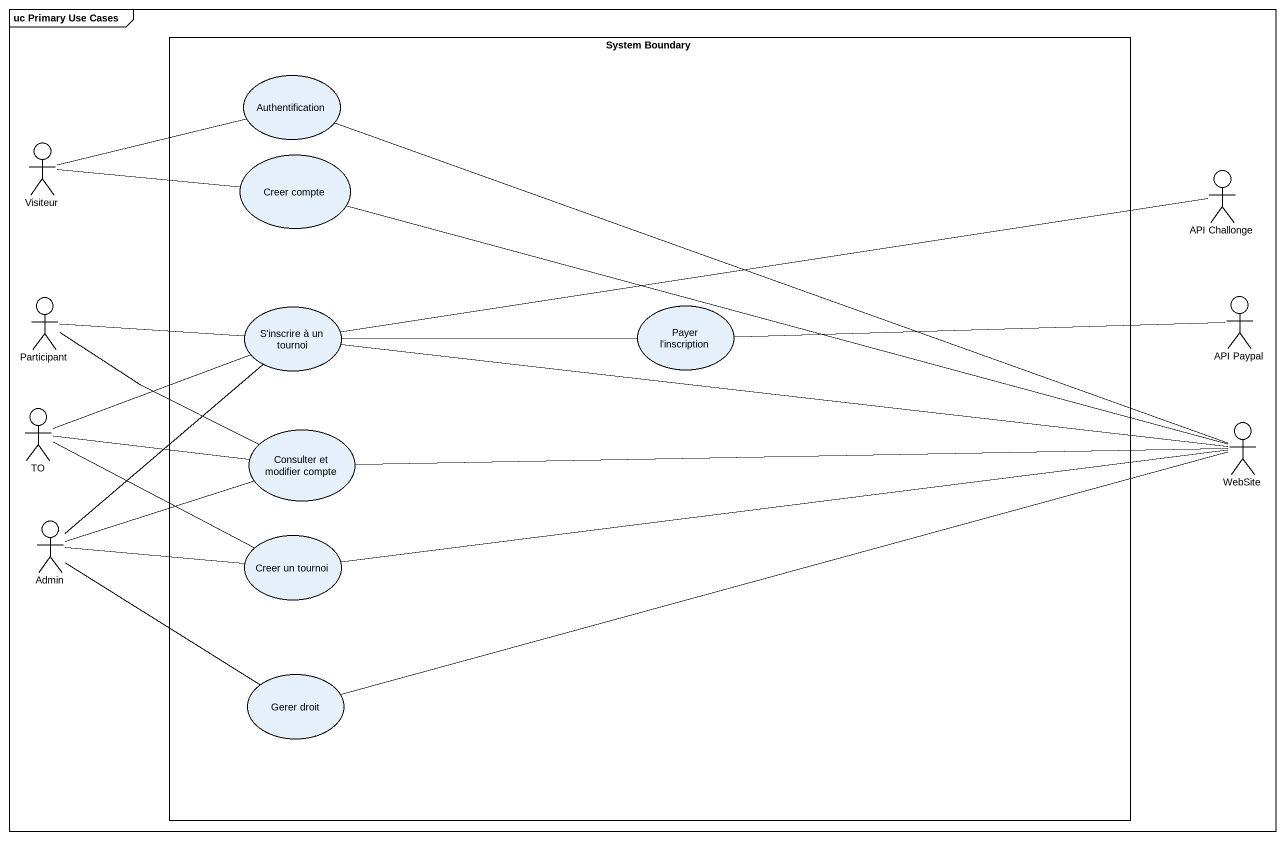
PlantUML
@startuml
mainframe uc Primary Use Cases
rectangle "System Boundary" as System_Boundary {
  usecase Authentification
  usecase "Creer compte" as Creer_compte
  usecase "S'inscrire à un tournoi" as S_inscrire_à_un_tournoi
  usecase "Payer l'inscription" as Payer_l_inscription
  usecase "Consulter et modifier compte" as Consulter_et_modifier_compte
  usecase "Creer un tournoi" as Creer_un_tournoi
  usecase "Gerer droit" as Gerer_droit
}
actor Visiteur
actor "API Challonge" as API_Challonge
actor "Participant" as Participant_
actor "API Paypal" as API_Paypal
actor TO
actor WebSite
actor Admin
Authentification -right- WebSite
Visiteur -right- Authentification
Visiteur -right- Creer_compte
Creer_compte -right- WebSite
Participant_ -right- S_inscrire_à_un_tournoi
Participant_ -right- Consulter_et_modifier_compte
S_inscrire_à_un_tournoi -right- API_Challonge
S_inscrire_à_un_tournoi -right- Payer_l_inscription
S_inscrire_à_un_tournoi -right- WebSite
Payer_l_inscription -right- API_Paypal
TO -right- S_inscrire_à_un_tournoi
TO -right- Consulter_et_modifier_compte
TO -right- Creer_un_tournoi
Consulter_et_modifier_compte -right- WebSite
Admin -up- S_inscrire_à_un_tournoi
Admin -right- Consulter_et_modifier_compte
Admin -right- Creer_un_tournoi
Admin -right- Gerer_droit
Creer_un_tournoi -right- WebSite
Gerer_droit -right- WebSite
@enduml
